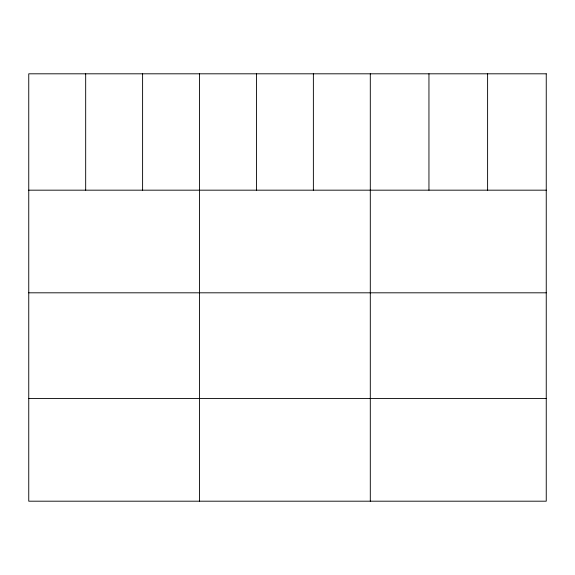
<?xml version="1.0" encoding="UTF-8"?>
<svg xmlns="http://www.w3.org/2000/svg" width="575" height="575" viewBox="0 0 575 575"><rect width="100%" height="100%" fill="white"/><g stroke="black" fill="none" stroke-linecap="round" stroke-linejoin="round"><path stroke-width="0.86" d="M28.75 190.174L546.25 190.174M28.75 292.812L546.25 292.812M28.75 398.561L546.25 398.561M487.6 73.808L487.6 190.174M428.95 73.808L428.95 190.174M370.3 73.808L370.3 501.192M313.375 73.808L313.375 190.174M256.45 73.808L256.45 190.174M199.525 73.808L199.525 501.192M142.6 73.808L142.6 190.174M85.675 73.808L85.675 190.174M546.25 73.808L28.75 73.808L28.75 501.192L546.25 501.192L546.25 73.808"/></g></svg>
